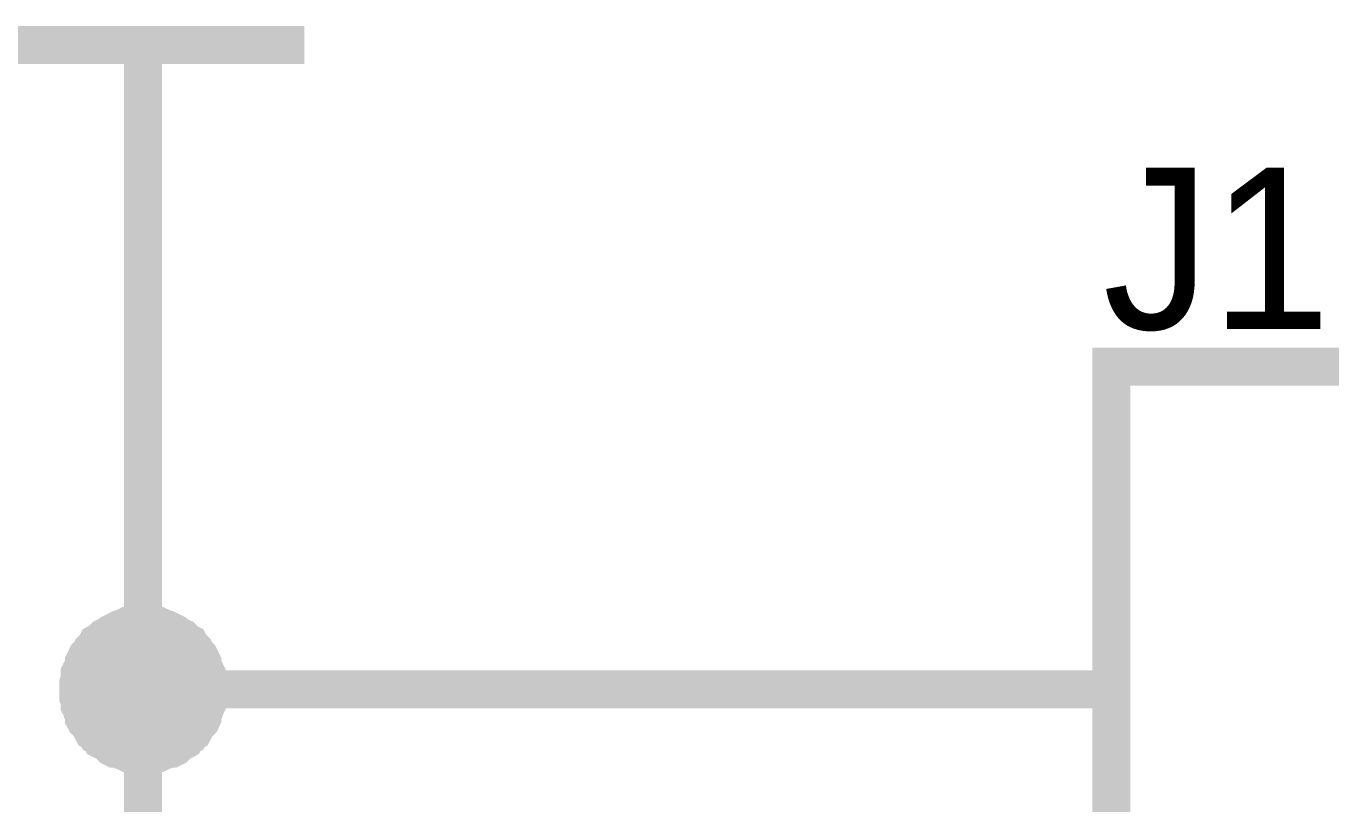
# Model space of a CAD drawing. Header units: inches. Extents: x 0 to 11, y 0 to 8.5.
# Drawn here: x 6.6636 to 7.0681, y 5.1644 to 5.4055 of the extents above; entities that cross this region are included whole.
import ezdxf

# ---------------------------------------------------------------- set-up
doc = ezdxf.new("R2010")
doc.units = ezdxf.units.IN
doc.header["$MEASUREMENT"] = 0
doc.layers.add('Sheet', color=255, linetype='Continuous')

msp = doc.modelspace()

# ---------------------------------------------------------------- linework, layer by layer
at = {"layer": 'Sheet'}
for points, const_width in [([(6.64985, 5.39963), (6.74992, 5.39963)], 0.0118), ([(6.69989, 5.29999), (6.69989, 5.39963)], 0.0118), ([(6.79995, 4.99974), (6.69989, 4.99974), (6.69989, 5.09982), (6.69989, 5.19991), (6.69989, 5.29999)], 0.0118), ([(6.67978, 5.19991), (6.67978, 5.2008), (6.67978, 5.20169), (6.68023, 5.20303), (6.68023, 5.20393), (6.68023, 5.20482), (6.68068, 5.20571), (6.68112, 5.20661), (6.68157, 5.2075), (6.68157, 5.20839), (6.68202, 5.20929), (6.68246, 5.21018), (6.68336, 5.21108), (6.6838, 5.21197), (6.68425, 5.21242), (6.68514, 5.21331), (6.68559, 5.2142), (6.68648, 5.21465), (6.68693, 5.2151), (6.68782, 5.21599), (6.68872, 5.21644), (6.68961, 5.21688), (6.69006, 5.21733), (6.69095, 5.21778), (6.69185, 5.21822), (6.69274, 5.21867), (6.69408, 5.21912), (6.69497, 5.21956), (6.69587, 5.21956), (6.69676, 5.21956), (6.69765, 5.22001), (6.69899, 5.22001), (6.69989, 5.22001)], 0.0118), ([(6.67978, 5.19991), (6.67978, 5.2008), (6.67978, 5.20169), (6.68023, 5.20303), (6.68023, 5.20393), (6.68023, 5.20482), (6.68068, 5.20571), (6.68112, 5.20661), (6.68157, 5.2075), (6.68157, 5.20839), (6.68202, 5.20929), (6.68246, 5.21018), (6.68336, 5.21108), (6.6838, 5.21197), (6.68425, 5.21242), (6.68514, 5.21331), (6.68559, 5.2142), (6.68648, 5.21465), (6.68693, 5.2151), (6.68782, 5.21599), (6.68872, 5.21644), (6.68961, 5.21688), (6.69006, 5.21733), (6.69095, 5.21778), (6.69185, 5.21822), (6.69274, 5.21867), (6.69408, 5.21912), (6.69497, 5.21956), (6.69587, 5.21956), (6.69676, 5.21956), (6.69765, 5.22001), (6.69899, 5.22001), (6.69989, 5.22001)], 0.0118), ([(6.67978, 5.19991), (6.67978, 5.2008), (6.67978, 5.20169), (6.68023, 5.20303), (6.68023, 5.20393), (6.68023, 5.20482), (6.68068, 5.20571), (6.68112, 5.20661), (6.68157, 5.2075), (6.68157, 5.20839), (6.68202, 5.20929), (6.68246, 5.21018), (6.68336, 5.21108), (6.6838, 5.21197), (6.68425, 5.21242), (6.68514, 5.21331), (6.68559, 5.2142), (6.68648, 5.21465), (6.68693, 5.2151), (6.68782, 5.21599), (6.68872, 5.21644), (6.68961, 5.21688), (6.69006, 5.21733), (6.69095, 5.21778), (6.69185, 5.21822), (6.69274, 5.21867), (6.69408, 5.21912), (6.69497, 5.21956), (6.69587, 5.21956), (6.69676, 5.21956), (6.69765, 5.22001), (6.69899, 5.22001), (6.69989, 5.22001)], 0.0118), ([(6.67978, 5.19991), (6.67978, 5.2008), (6.67978, 5.20169), (6.68023, 5.20303), (6.68023, 5.20393), (6.68023, 5.20482), (6.68068, 5.20571), (6.68112, 5.20661), (6.68157, 5.2075), (6.68157, 5.20839), (6.68202, 5.20929), (6.68246, 5.21018), (6.68336, 5.21108), (6.6838, 5.21197), (6.68425, 5.21242), (6.68514, 5.21331), (6.68559, 5.2142), (6.68648, 5.21465), (6.68693, 5.2151), (6.68782, 5.21599), (6.68872, 5.21644), (6.68961, 5.21688), (6.69006, 5.21733), (6.69095, 5.21778), (6.69185, 5.21822), (6.69274, 5.21867), (6.69408, 5.21912), (6.69497, 5.21956), (6.69587, 5.21956), (6.69676, 5.21956), (6.69765, 5.22001), (6.69899, 5.22001), (6.69989, 5.22001)], 0.0118), ([(6.69989, 5.22001), (6.69989, 5.22001)], 0.0118), ([(6.69989, 5.22001), (6.70078, 5.22001), (6.70212, 5.22001), (6.70301, 5.21956), (6.70391, 5.21956), (6.7048, 5.21956), (6.70569, 5.21912), (6.70703, 5.21867), (6.70793, 5.21822), (6.70882, 5.21778), (6.70971, 5.21733), (6.71016, 5.21688), (6.71105, 5.21644), (6.71195, 5.21599), (6.71284, 5.2151), (6.71329, 5.21465), (6.71418, 5.2142), (6.71463, 5.21331), (6.71552, 5.21242), (6.71597, 5.21197), (6.71641, 5.21108), (6.71731, 5.21018), (6.71776, 5.20929), (6.7182, 5.20839), (6.7182, 5.2075), (6.71865, 5.20661), (6.7191, 5.20571), (6.71954, 5.20482), (6.71954, 5.20393), (6.71954, 5.20303), (6.71999, 5.20169), (6.71999, 5.2008), (6.71999, 5.19991)], 0.0118), ([(6.69989, 5.22001), (6.69989, 5.22001)], 0.0118), ([(6.69989, 5.22001), (6.70078, 5.22001), (6.70212, 5.22001), (6.70301, 5.21956), (6.70391, 5.21956), (6.7048, 5.21956), (6.70569, 5.21912), (6.70703, 5.21867), (6.70793, 5.21822), (6.70882, 5.21778), (6.70971, 5.21733), (6.71016, 5.21688), (6.71105, 5.21644), (6.71195, 5.21599), (6.71284, 5.2151), (6.71329, 5.21465), (6.71418, 5.2142), (6.71463, 5.21331), (6.71552, 5.21242), (6.71597, 5.21197), (6.71641, 5.21108), (6.71731, 5.21018), (6.71776, 5.20929), (6.7182, 5.20839), (6.7182, 5.2075), (6.71865, 5.20661), (6.7191, 5.20571), (6.71954, 5.20482), (6.71954, 5.20393), (6.71954, 5.20303), (6.71999, 5.20169), (6.71999, 5.2008), (6.71999, 5.19991)], 0.0118), ([(6.69989, 5.22001), (6.69989, 5.22001)], 0.0118), ([(6.69989, 5.22001), (6.70078, 5.22001), (6.70212, 5.22001), (6.70301, 5.21956), (6.70391, 5.21956), (6.7048, 5.21956), (6.70569, 5.21912), (6.70703, 5.21867), (6.70793, 5.21822), (6.70882, 5.21778), (6.70971, 5.21733), (6.71016, 5.21688), (6.71105, 5.21644), (6.71195, 5.21599), (6.71284, 5.2151), (6.71329, 5.21465), (6.71418, 5.2142), (6.71463, 5.21331), (6.71552, 5.21242), (6.71597, 5.21197), (6.71641, 5.21108), (6.71731, 5.21018), (6.71776, 5.20929), (6.7182, 5.20839), (6.7182, 5.2075), (6.71865, 5.20661), (6.7191, 5.20571), (6.71954, 5.20482), (6.71954, 5.20393), (6.71954, 5.20303), (6.71999, 5.20169), (6.71999, 5.2008), (6.71999, 5.19991)], 0.0118), ([(6.69989, 5.22001), (6.69989, 5.22001)], 0.0118), ([(6.69989, 5.22001), (6.70078, 5.22001), (6.70212, 5.22001), (6.70301, 5.21956), (6.70391, 5.21956), (6.7048, 5.21956), (6.70569, 5.21912), (6.70703, 5.21867), (6.70793, 5.21822), (6.70882, 5.21778), (6.70971, 5.21733), (6.71016, 5.21688), (6.71105, 5.21644), (6.71195, 5.21599), (6.71284, 5.2151), (6.71329, 5.21465), (6.71418, 5.2142), (6.71463, 5.21331), (6.71552, 5.21242), (6.71597, 5.21197), (6.71641, 5.21108), (6.71731, 5.21018), (6.71776, 5.20929), (6.7182, 5.20839), (6.7182, 5.2075), (6.71865, 5.20661), (6.7191, 5.20571), (6.71954, 5.20482), (6.71954, 5.20393), (6.71954, 5.20303), (6.71999, 5.20169), (6.71999, 5.2008), (6.71999, 5.19991)], 0.0118), ([(6.67978, 5.19991), (6.67978, 5.2008), (6.67978, 5.20169), (6.68023, 5.20303), (6.68023, 5.20393), (6.68023, 5.20482), (6.68068, 5.20571), (6.68112, 5.20661), (6.68157, 5.2075), (6.68157, 5.20839), (6.68202, 5.20929), (6.68246, 5.21018), (6.68336, 5.21108), (6.6838, 5.21197), (6.68425, 5.21242), (6.68514, 5.21331), (6.68559, 5.2142), (6.68648, 5.21465), (6.68693, 5.2151), (6.68782, 5.21599), (6.68872, 5.21644), (6.68961, 5.21688), (6.69006, 5.21733), (6.69095, 5.21778), (6.69185, 5.21822), (6.69274, 5.21867), (6.69408, 5.21912), (6.69497, 5.21956), (6.69587, 5.21956), (6.69676, 5.21956), (6.69765, 5.22001), (6.69899, 5.22001), (6.69989, 5.22001)], 0.0039), ([(6.67978, 5.19991), (6.67978, 5.2008), (6.67978, 5.20169), (6.68023, 5.20303), (6.68023, 5.20393), (6.68023, 5.20482), (6.68068, 5.20571), (6.68112, 5.20661), (6.68157, 5.2075), (6.68157, 5.20839), (6.68202, 5.20929), (6.68246, 5.21018), (6.68336, 5.21108), (6.6838, 5.21197), (6.68425, 5.21242), (6.68514, 5.21331), (6.68559, 5.2142), (6.68648, 5.21465), (6.68693, 5.2151), (6.68782, 5.21599), (6.68872, 5.21644), (6.68961, 5.21688), (6.69006, 5.21733), (6.69095, 5.21778), (6.69185, 5.21822), (6.69274, 5.21867), (6.69408, 5.21912), (6.69497, 5.21956), (6.69587, 5.21956), (6.69676, 5.21956), (6.69765, 5.22001), (6.69899, 5.22001), (6.69989, 5.22001)], 0.0039), ([(6.67978, 5.19991), (6.67978, 5.2008), (6.67978, 5.20169), (6.68023, 5.20303), (6.68023, 5.20393), (6.68023, 5.20482), (6.68068, 5.20571), (6.68112, 5.20661), (6.68157, 5.2075), (6.68157, 5.20839), (6.68202, 5.20929), (6.68246, 5.21018), (6.68336, 5.21108), (6.6838, 5.21197), (6.68425, 5.21242), (6.68514, 5.21331), (6.68559, 5.2142), (6.68648, 5.21465), (6.68693, 5.2151), (6.68782, 5.21599), (6.68872, 5.21644), (6.68961, 5.21688), (6.69006, 5.21733), (6.69095, 5.21778), (6.69185, 5.21822), (6.69274, 5.21867), (6.69408, 5.21912), (6.69497, 5.21956), (6.69587, 5.21956), (6.69676, 5.21956), (6.69765, 5.22001), (6.69899, 5.22001), (6.69989, 5.22001)], 0.0039), ([(6.67978, 5.19991), (6.67978, 5.2008), (6.67978, 5.20169), (6.68023, 5.20303), (6.68023, 5.20393), (6.68023, 5.20482), (6.68068, 5.20571), (6.68112, 5.20661), (6.68157, 5.2075), (6.68157, 5.20839), (6.68202, 5.20929), (6.68246, 5.21018), (6.68336, 5.21108), (6.6838, 5.21197), (6.68425, 5.21242), (6.68514, 5.21331), (6.68559, 5.2142), (6.68648, 5.21465), (6.68693, 5.2151), (6.68782, 5.21599), (6.68872, 5.21644), (6.68961, 5.21688), (6.69006, 5.21733), (6.69095, 5.21778), (6.69185, 5.21822), (6.69274, 5.21867), (6.69408, 5.21912), (6.69497, 5.21956), (6.69587, 5.21956), (6.69676, 5.21956), (6.69765, 5.22001), (6.69899, 5.22001), (6.69989, 5.22001)], 0.0039), ([(6.69989, 5.22001), (6.69989, 5.22001)], 0.0039), ([(6.69989, 5.22001), (6.70078, 5.22001), (6.70212, 5.22001), (6.70301, 5.21956), (6.70391, 5.21956), (6.7048, 5.21956), (6.70569, 5.21912), (6.70703, 5.21867), (6.70793, 5.21822), (6.70882, 5.21778), (6.70971, 5.21733), (6.71016, 5.21688), (6.71105, 5.21644), (6.71195, 5.21599), (6.71284, 5.2151), (6.71329, 5.21465), (6.71418, 5.2142), (6.71463, 5.21331), (6.71552, 5.21242), (6.71597, 5.21197), (6.71641, 5.21108), (6.71731, 5.21018), (6.71776, 5.20929), (6.7182, 5.20839), (6.7182, 5.2075), (6.71865, 5.20661), (6.7191, 5.20571), (6.71954, 5.20482), (6.71954, 5.20393), (6.71954, 5.20303), (6.71999, 5.20169), (6.71999, 5.2008), (6.71999, 5.19991)], 0.0039), ([(6.69989, 5.22001), (6.69989, 5.22001)], 0.0039), ([(6.69989, 5.22001), (6.70078, 5.22001), (6.70212, 5.22001), (6.70301, 5.21956), (6.70391, 5.21956), (6.7048, 5.21956), (6.70569, 5.21912), (6.70703, 5.21867), (6.70793, 5.21822), (6.70882, 5.21778), (6.70971, 5.21733), (6.71016, 5.21688), (6.71105, 5.21644), (6.71195, 5.21599), (6.71284, 5.2151), (6.71329, 5.21465), (6.71418, 5.2142), (6.71463, 5.21331), (6.71552, 5.21242), (6.71597, 5.21197), (6.71641, 5.21108), (6.71731, 5.21018), (6.71776, 5.20929), (6.7182, 5.20839), (6.7182, 5.2075), (6.71865, 5.20661), (6.7191, 5.20571), (6.71954, 5.20482), (6.71954, 5.20393), (6.71954, 5.20303), (6.71999, 5.20169), (6.71999, 5.2008), (6.71999, 5.19991)], 0.0039), ([(6.69989, 5.22001), (6.69989, 5.22001)], 0.0039), ([(6.69989, 5.22001), (6.70078, 5.22001), (6.70212, 5.22001), (6.70301, 5.21956), (6.70391, 5.21956), (6.7048, 5.21956), (6.70569, 5.21912), (6.70703, 5.21867), (6.70793, 5.21822), (6.70882, 5.21778), (6.70971, 5.21733), (6.71016, 5.21688), (6.71105, 5.21644), (6.71195, 5.21599), (6.71284, 5.2151), (6.71329, 5.21465), (6.71418, 5.2142), (6.71463, 5.21331), (6.71552, 5.21242), (6.71597, 5.21197), (6.71641, 5.21108), (6.71731, 5.21018), (6.71776, 5.20929), (6.7182, 5.20839), (6.7182, 5.2075), (6.71865, 5.20661), (6.7191, 5.20571), (6.71954, 5.20482), (6.71954, 5.20393), (6.71954, 5.20303), (6.71999, 5.20169), (6.71999, 5.2008), (6.71999, 5.19991)], 0.0039), ([(6.69989, 5.22001), (6.69989, 5.22001)], 0.0039), ([(6.69989, 5.22001), (6.70078, 5.22001), (6.70212, 5.22001), (6.70301, 5.21956), (6.70391, 5.21956), (6.7048, 5.21956), (6.70569, 5.21912), (6.70703, 5.21867), (6.70793, 5.21822), (6.70882, 5.21778), (6.70971, 5.21733), (6.71016, 5.21688), (6.71105, 5.21644), (6.71195, 5.21599), (6.71284, 5.2151), (6.71329, 5.21465), (6.71418, 5.2142), (6.71463, 5.21331), (6.71552, 5.21242), (6.71597, 5.21197), (6.71641, 5.21108), (6.71731, 5.21018), (6.71776, 5.20929), (6.7182, 5.20839), (6.7182, 5.2075), (6.71865, 5.20661), (6.7191, 5.20571), (6.71954, 5.20482), (6.71954, 5.20393), (6.71954, 5.20303), (6.71999, 5.20169), (6.71999, 5.2008), (6.71999, 5.19991)], 0.0039), ([(6.69989, 5.1798), (6.69899, 5.1798), (6.69765, 5.1798), (6.69676, 5.18025), (6.69587, 5.18025), (6.69497, 5.18025), (6.69408, 5.18069), (6.69274, 5.18114), (6.69185, 5.18159), (6.69095, 5.18159), (6.69006, 5.18203), (6.68961, 5.18248), (6.68872, 5.18337), (6.68782, 5.18382), (6.68693, 5.18427), (6.68648, 5.18516), (6.68559, 5.18561), (6.68514, 5.1865), (6.68425, 5.18695), (6.6838, 5.18784), (6.68336, 5.18874), (6.68246, 5.18963), (6.68202, 5.19008), (6.68157, 5.19097), (6.68157, 5.19186), (6.68112, 5.19276), (6.68068, 5.1941), (6.68023, 5.19499), (6.68023, 5.19588), (6.68023, 5.19678), (6.67978, 5.19767), (6.67978, 5.19901), (6.67978, 5.19991)], 0.0118), ([(6.67978, 5.19991), (6.67978, 5.19991)], 0.0118), ([(6.69989, 5.1798), (6.69899, 5.1798), (6.69765, 5.1798), (6.69676, 5.18025), (6.69587, 5.18025), (6.69497, 5.18025), (6.69408, 5.18069), (6.69274, 5.18114), (6.69185, 5.18159), (6.69095, 5.18159), (6.69006, 5.18203), (6.68961, 5.18248), (6.68872, 5.18337), (6.68782, 5.18382), (6.68693, 5.18427), (6.68648, 5.18516), (6.68559, 5.18561), (6.68514, 5.1865), (6.68425, 5.18695), (6.6838, 5.18784), (6.68336, 5.18874), (6.68246, 5.18963), (6.68202, 5.19008), (6.68157, 5.19097), (6.68157, 5.19186), (6.68112, 5.19276), (6.68068, 5.1941), (6.68023, 5.19499), (6.68023, 5.19588), (6.68023, 5.19678), (6.67978, 5.19767), (6.67978, 5.19901), (6.67978, 5.19991)], 0.0118), ([(6.67978, 5.19991), (6.67978, 5.19991)], 0.0118), ([(6.69989, 5.1798), (6.69899, 5.1798), (6.69765, 5.1798), (6.69676, 5.18025), (6.69587, 5.18025), (6.69497, 5.18025), (6.69408, 5.18069), (6.69274, 5.18114), (6.69185, 5.18159), (6.69095, 5.18159), (6.69006, 5.18203), (6.68961, 5.18248), (6.68872, 5.18337), (6.68782, 5.18382), (6.68693, 5.18427), (6.68648, 5.18516), (6.68559, 5.18561), (6.68514, 5.1865), (6.68425, 5.18695), (6.6838, 5.18784), (6.68336, 5.18874), (6.68246, 5.18963), (6.68202, 5.19008), (6.68157, 5.19097), (6.68157, 5.19186), (6.68112, 5.19276), (6.68068, 5.1941), (6.68023, 5.19499), (6.68023, 5.19588), (6.68023, 5.19678), (6.67978, 5.19767), (6.67978, 5.19901), (6.67978, 5.19991)], 0.0118), ([(6.67978, 5.19991), (6.67978, 5.19991)], 0.0118), ([(6.69989, 5.1798), (6.69899, 5.1798), (6.69765, 5.1798), (6.69676, 5.18025), (6.69587, 5.18025), (6.69497, 5.18025), (6.69408, 5.18069), (6.69274, 5.18114), (6.69185, 5.18159), (6.69095, 5.18159), (6.69006, 5.18203), (6.68961, 5.18248), (6.68872, 5.18337), (6.68782, 5.18382), (6.68693, 5.18427), (6.68648, 5.18516), (6.68559, 5.18561), (6.68514, 5.1865), (6.68425, 5.18695), (6.6838, 5.18784), (6.68336, 5.18874), (6.68246, 5.18963), (6.68202, 5.19008), (6.68157, 5.19097), (6.68157, 5.19186), (6.68112, 5.19276), (6.68068, 5.1941), (6.68023, 5.19499), (6.68023, 5.19588), (6.68023, 5.19678), (6.67978, 5.19767), (6.67978, 5.19901), (6.67978, 5.19991)], 0.0118), ([(6.67978, 5.19991), (6.67978, 5.19991)], 0.0118), ([(6.69989, 5.1798), (6.69899, 5.1798), (6.69765, 5.1798), (6.69676, 5.18025), (6.69587, 5.18025), (6.69497, 5.18025), (6.69408, 5.18069), (6.69274, 5.18114), (6.69185, 5.18159), (6.69095, 5.18159), (6.69006, 5.18203), (6.68961, 5.18248), (6.68872, 5.18337), (6.68782, 5.18382), (6.68693, 5.18427), (6.68648, 5.18516), (6.68559, 5.18561), (6.68514, 5.1865), (6.68425, 5.18695), (6.6838, 5.18784), (6.68336, 5.18874), (6.68246, 5.18963), (6.68202, 5.19008), (6.68157, 5.19097), (6.68157, 5.19186), (6.68112, 5.19276), (6.68068, 5.1941), (6.68023, 5.19499), (6.68023, 5.19588), (6.68023, 5.19678), (6.67978, 5.19767), (6.67978, 5.19901), (6.67978, 5.19991)], 0.0039), ([(6.67978, 5.19991), (6.67978, 5.19991)], 0.0039), ([(6.69989, 5.1798), (6.69899, 5.1798), (6.69765, 5.1798), (6.69676, 5.18025), (6.69587, 5.18025), (6.69497, 5.18025), (6.69408, 5.18069), (6.69274, 5.18114), (6.69185, 5.18159), (6.69095, 5.18159), (6.69006, 5.18203), (6.68961, 5.18248), (6.68872, 5.18337), (6.68782, 5.18382), (6.68693, 5.18427), (6.68648, 5.18516), (6.68559, 5.18561), (6.68514, 5.1865), (6.68425, 5.18695), (6.6838, 5.18784), (6.68336, 5.18874), (6.68246, 5.18963), (6.68202, 5.19008), (6.68157, 5.19097), (6.68157, 5.19186), (6.68112, 5.19276), (6.68068, 5.1941), (6.68023, 5.19499), (6.68023, 5.19588), (6.68023, 5.19678), (6.67978, 5.19767), (6.67978, 5.19901), (6.67978, 5.19991)], 0.0039), ([(6.67978, 5.19991), (6.67978, 5.19991)], 0.0039), ([(6.69989, 5.1798), (6.69899, 5.1798), (6.69765, 5.1798), (6.69676, 5.18025), (6.69587, 5.18025), (6.69497, 5.18025), (6.69408, 5.18069), (6.69274, 5.18114), (6.69185, 5.18159), (6.69095, 5.18159), (6.69006, 5.18203), (6.68961, 5.18248), (6.68872, 5.18337), (6.68782, 5.18382), (6.68693, 5.18427), (6.68648, 5.18516), (6.68559, 5.18561), (6.68514, 5.1865), (6.68425, 5.18695), (6.6838, 5.18784), (6.68336, 5.18874), (6.68246, 5.18963), (6.68202, 5.19008), (6.68157, 5.19097), (6.68157, 5.19186), (6.68112, 5.19276), (6.68068, 5.1941), (6.68023, 5.19499), (6.68023, 5.19588), (6.68023, 5.19678), (6.67978, 5.19767), (6.67978, 5.19901), (6.67978, 5.19991)], 0.0039), ([(6.67978, 5.19991), (6.67978, 5.19991)], 0.0039), ([(6.69989, 5.1798), (6.69899, 5.1798), (6.69765, 5.1798), (6.69676, 5.18025), (6.69587, 5.18025), (6.69497, 5.18025), (6.69408, 5.18069), (6.69274, 5.18114), (6.69185, 5.18159), (6.69095, 5.18159), (6.69006, 5.18203), (6.68961, 5.18248), (6.68872, 5.18337), (6.68782, 5.18382), (6.68693, 5.18427), (6.68648, 5.18516), (6.68559, 5.18561), (6.68514, 5.1865), (6.68425, 5.18695), (6.6838, 5.18784), (6.68336, 5.18874), (6.68246, 5.18963), (6.68202, 5.19008), (6.68157, 5.19097), (6.68157, 5.19186), (6.68112, 5.19276), (6.68068, 5.1941), (6.68023, 5.19499), (6.68023, 5.19588), (6.68023, 5.19678), (6.67978, 5.19767), (6.67978, 5.19901), (6.67978, 5.19991)], 0.0039), ([(6.67978, 5.19991), (6.67978, 5.19991)], 0.0039), ([(6.79995, 5.19991), (6.69989, 5.19991)], 0.0118), ([(6.71999, 5.19991), (6.71999, 5.19901), (6.71999, 5.19767), (6.71954, 5.19678), (6.71954, 5.19588), (6.71954, 5.19499), (6.7191, 5.1941), (6.71865, 5.19276), (6.7182, 5.19186), (6.7182, 5.19097), (6.71776, 5.19008), (6.71731, 5.18963), (6.71641, 5.18874), (6.71597, 5.18784), (6.71552, 5.18695), (6.71463, 5.1865), (6.71418, 5.18561), (6.71329, 5.18516), (6.71284, 5.18427), (6.71195, 5.18382), (6.71105, 5.18337), (6.71016, 5.18248), (6.70971, 5.18203), (6.70882, 5.18159), (6.70793, 5.18159), (6.70703, 5.18114), (6.70569, 5.18069), (6.7048, 5.18025), (6.70391, 5.18025), (6.70301, 5.18025), (6.70212, 5.1798), (6.70078, 5.1798), (6.69989, 5.1798)], 0.0118), ([(6.71999, 5.19991), (6.71999, 5.19901), (6.71999, 5.19767), (6.71954, 5.19678), (6.71954, 5.19588), (6.71954, 5.19499), (6.7191, 5.1941), (6.71865, 5.19276), (6.7182, 5.19186), (6.7182, 5.19097), (6.71776, 5.19008), (6.71731, 5.18963), (6.71641, 5.18874), (6.71597, 5.18784), (6.71552, 5.18695), (6.71463, 5.1865), (6.71418, 5.18561), (6.71329, 5.18516), (6.71284, 5.18427), (6.71195, 5.18382), (6.71105, 5.18337), (6.71016, 5.18248), (6.70971, 5.18203), (6.70882, 5.18159), (6.70793, 5.18159), (6.70703, 5.18114), (6.70569, 5.18069), (6.7048, 5.18025), (6.70391, 5.18025), (6.70301, 5.18025), (6.70212, 5.1798), (6.70078, 5.1798), (6.69989, 5.1798)], 0.0118), ([(6.71999, 5.19991), (6.71999, 5.19901), (6.71999, 5.19767), (6.71954, 5.19678), (6.71954, 5.19588), (6.71954, 5.19499), (6.7191, 5.1941), (6.71865, 5.19276), (6.7182, 5.19186), (6.7182, 5.19097), (6.71776, 5.19008), (6.71731, 5.18963), (6.71641, 5.18874), (6.71597, 5.18784), (6.71552, 5.18695), (6.71463, 5.1865), (6.71418, 5.18561), (6.71329, 5.18516), (6.71284, 5.18427), (6.71195, 5.18382), (6.71105, 5.18337), (6.71016, 5.18248), (6.70971, 5.18203), (6.70882, 5.18159), (6.70793, 5.18159), (6.70703, 5.18114), (6.70569, 5.18069), (6.7048, 5.18025), (6.70391, 5.18025), (6.70301, 5.18025), (6.70212, 5.1798), (6.70078, 5.1798), (6.69989, 5.1798)], 0.0118), ([(6.71999, 5.19991), (6.71999, 5.19901), (6.71999, 5.19767), (6.71954, 5.19678), (6.71954, 5.19588), (6.71954, 5.19499), (6.7191, 5.1941), (6.71865, 5.19276), (6.7182, 5.19186), (6.7182, 5.19097), (6.71776, 5.19008), (6.71731, 5.18963), (6.71641, 5.18874), (6.71597, 5.18784), (6.71552, 5.18695), (6.71463, 5.1865), (6.71418, 5.18561), (6.71329, 5.18516), (6.71284, 5.18427), (6.71195, 5.18382), (6.71105, 5.18337), (6.71016, 5.18248), (6.70971, 5.18203), (6.70882, 5.18159), (6.70793, 5.18159), (6.70703, 5.18114), (6.70569, 5.18069), (6.7048, 5.18025), (6.70391, 5.18025), (6.70301, 5.18025), (6.70212, 5.1798), (6.70078, 5.1798), (6.69989, 5.1798)], 0.0118), ([(6.71999, 5.19991), (6.71999, 5.19901), (6.71999, 5.19767), (6.71954, 5.19678), (6.71954, 5.19588), (6.71954, 5.19499), (6.7191, 5.1941), (6.71865, 5.19276), (6.7182, 5.19186), (6.7182, 5.19097), (6.71776, 5.19008), (6.71731, 5.18963), (6.71641, 5.18874), (6.71597, 5.18784), (6.71552, 5.18695), (6.71463, 5.1865), (6.71418, 5.18561), (6.71329, 5.18516), (6.71284, 5.18427), (6.71195, 5.18382), (6.71105, 5.18337), (6.71016, 5.18248), (6.70971, 5.18203), (6.70882, 5.18159), (6.70793, 5.18159), (6.70703, 5.18114), (6.70569, 5.18069), (6.7048, 5.18025), (6.70391, 5.18025), (6.70301, 5.18025), (6.70212, 5.1798), (6.70078, 5.1798), (6.69989, 5.1798)], 0.0039), ([(6.71999, 5.19991), (6.71999, 5.19901), (6.71999, 5.19767), (6.71954, 5.19678), (6.71954, 5.19588), (6.71954, 5.19499), (6.7191, 5.1941), (6.71865, 5.19276), (6.7182, 5.19186), (6.7182, 5.19097), (6.71776, 5.19008), (6.71731, 5.18963), (6.71641, 5.18874), (6.71597, 5.18784), (6.71552, 5.18695), (6.71463, 5.1865), (6.71418, 5.18561), (6.71329, 5.18516), (6.71284, 5.18427), (6.71195, 5.18382), (6.71105, 5.18337), (6.71016, 5.18248), (6.70971, 5.18203), (6.70882, 5.18159), (6.70793, 5.18159), (6.70703, 5.18114), (6.70569, 5.18069), (6.7048, 5.18025), (6.70391, 5.18025), (6.70301, 5.18025), (6.70212, 5.1798), (6.70078, 5.1798), (6.69989, 5.1798)], 0.0039), ([(6.71999, 5.19991), (6.71999, 5.19901), (6.71999, 5.19767), (6.71954, 5.19678), (6.71954, 5.19588), (6.71954, 5.19499), (6.7191, 5.1941), (6.71865, 5.19276), (6.7182, 5.19186), (6.7182, 5.19097), (6.71776, 5.19008), (6.71731, 5.18963), (6.71641, 5.18874), (6.71597, 5.18784), (6.71552, 5.18695), (6.71463, 5.1865), (6.71418, 5.18561), (6.71329, 5.18516), (6.71284, 5.18427), (6.71195, 5.18382), (6.71105, 5.18337), (6.71016, 5.18248), (6.70971, 5.18203), (6.70882, 5.18159), (6.70793, 5.18159), (6.70703, 5.18114), (6.70569, 5.18069), (6.7048, 5.18025), (6.70391, 5.18025), (6.70301, 5.18025), (6.70212, 5.1798), (6.70078, 5.1798), (6.69989, 5.1798)], 0.0039), ([(6.71999, 5.19991), (6.71999, 5.19901), (6.71999, 5.19767), (6.71954, 5.19678), (6.71954, 5.19588), (6.71954, 5.19499), (6.7191, 5.1941), (6.71865, 5.19276), (6.7182, 5.19186), (6.7182, 5.19097), (6.71776, 5.19008), (6.71731, 5.18963), (6.71641, 5.18874), (6.71597, 5.18784), (6.71552, 5.18695), (6.71463, 5.1865), (6.71418, 5.18561), (6.71329, 5.18516), (6.71284, 5.18427), (6.71195, 5.18382), (6.71105, 5.18337), (6.71016, 5.18248), (6.70971, 5.18203), (6.70882, 5.18159), (6.70793, 5.18159), (6.70703, 5.18114), (6.70569, 5.18069), (6.7048, 5.18025), (6.70391, 5.18025), (6.70301, 5.18025), (6.70212, 5.1798), (6.70078, 5.1798), (6.69989, 5.1798)], 0.0039), ([(6.71999, 5.19991), (6.71999, 5.19991), (6.71999, 5.19991), (6.71999, 5.19991), (6.71999, 5.19991), (6.71999, 5.19991), (6.71999, 5.19991), (6.71999, 5.19991), (6.71999, 5.19991), (6.71999, 5.19991), (6.71999, 5.19991), (6.71999, 5.19991), (6.71999, 5.19991), (6.71999, 5.19991), (6.71999, 5.19991), (6.71999, 5.19991), (6.71999, 5.19991), (6.71999, 5.19991), (6.71999, 5.19991), (6.71999, 5.19991), (6.71999, 5.19991), (6.71999, 5.19991), (6.71999, 5.19991), (6.71999, 5.19991), (6.71999, 5.19991), (6.71999, 5.19991), (6.71999, 5.19991), (6.71999, 5.19991), (6.71999, 5.19991), (6.71999, 5.19991), (6.71999, 5.19991), (6.71999, 5.19991), (6.71999, 5.19991)], 0.0118), ([(6.71999, 5.19991), (6.71999, 5.19991)], 0.0118), ([(6.71999, 5.19991), (6.71999, 5.19991), (6.71999, 5.19991), (6.71999, 5.19991), (6.71999, 5.19991), (6.71999, 5.19991), (6.71999, 5.19991), (6.71999, 5.19991), (6.71999, 5.19991), (6.71999, 5.19991), (6.71999, 5.19991), (6.71999, 5.19991), (6.71999, 5.19991), (6.71999, 5.19991), (6.71999, 5.19991), (6.71999, 5.19991), (6.71999, 5.19991), (6.71999, 5.19991), (6.71999, 5.19991), (6.71999, 5.19991), (6.71999, 5.19991), (6.71999, 5.19991), (6.71999, 5.19991), (6.71999, 5.19991), (6.71999, 5.19991), (6.71999, 5.19991), (6.71999, 5.19991), (6.71999, 5.19991), (6.71999, 5.19991), (6.71999, 5.19991), (6.71999, 5.19991), (6.71999, 5.19991), (6.71999, 5.19991)], 0.0118), ([(6.71999, 5.19991), (6.71999, 5.19991)], 0.0118), ([(6.71999, 5.19991), (6.71999, 5.19991), (6.71999, 5.19991), (6.71999, 5.19991), (6.71999, 5.19991), (6.71999, 5.19991), (6.71999, 5.19991), (6.71999, 5.19991), (6.71999, 5.19991), (6.71999, 5.19991), (6.71999, 5.19991), (6.71999, 5.19991), (6.71999, 5.19991), (6.71999, 5.19991), (6.71999, 5.19991), (6.71999, 5.19991), (6.71999, 5.19991), (6.71999, 5.19991), (6.71999, 5.19991), (6.71999, 5.19991), (6.71999, 5.19991), (6.71999, 5.19991), (6.71999, 5.19991), (6.71999, 5.19991), (6.71999, 5.19991), (6.71999, 5.19991), (6.71999, 5.19991), (6.71999, 5.19991), (6.71999, 5.19991), (6.71999, 5.19991), (6.71999, 5.19991), (6.71999, 5.19991), (6.71999, 5.19991)], 0.0118), ([(6.71999, 5.19991), (6.71999, 5.19991)], 0.0118), ([(6.71999, 5.19991), (6.71999, 5.19991), (6.71999, 5.19991), (6.71999, 5.19991), (6.71999, 5.19991), (6.71999, 5.19991), (6.71999, 5.19991), (6.71999, 5.19991), (6.71999, 5.19991), (6.71999, 5.19991), (6.71999, 5.19991), (6.71999, 5.19991), (6.71999, 5.19991), (6.71999, 5.19991), (6.71999, 5.19991), (6.71999, 5.19991), (6.71999, 5.19991), (6.71999, 5.19991), (6.71999, 5.19991), (6.71999, 5.19991), (6.71999, 5.19991), (6.71999, 5.19991), (6.71999, 5.19991), (6.71999, 5.19991), (6.71999, 5.19991), (6.71999, 5.19991), (6.71999, 5.19991), (6.71999, 5.19991), (6.71999, 5.19991), (6.71999, 5.19991), (6.71999, 5.19991), (6.71999, 5.19991), (6.71999, 5.19991)], 0.0118), ([(6.71999, 5.19991), (6.71999, 5.19991)], 0.0118), ([(6.71999, 5.19991), (6.71999, 5.19991), (6.71999, 5.19991), (6.71999, 5.19991), (6.71999, 5.19991), (6.71999, 5.19991), (6.71999, 5.19991), (6.71999, 5.19991), (6.71999, 5.19991), (6.71999, 5.19991), (6.71999, 5.19991), (6.71999, 5.19991), (6.71999, 5.19991), (6.71999, 5.19991), (6.71999, 5.19991), (6.71999, 5.19991), (6.71999, 5.19991), (6.71999, 5.19991), (6.71999, 5.19991), (6.71999, 5.19991), (6.71999, 5.19991), (6.71999, 5.19991), (6.71999, 5.19991), (6.71999, 5.19991), (6.71999, 5.19991), (6.71999, 5.19991), (6.71999, 5.19991), (6.71999, 5.19991), (6.71999, 5.19991), (6.71999, 5.19991), (6.71999, 5.19991), (6.71999, 5.19991), (6.71999, 5.19991)], 0.0039), ([(6.71999, 5.19991), (6.71999, 5.19991)], 0.0039), ([(6.71999, 5.19991), (6.71999, 5.19991), (6.71999, 5.19991), (6.71999, 5.19991), (6.71999, 5.19991), (6.71999, 5.19991), (6.71999, 5.19991), (6.71999, 5.19991), (6.71999, 5.19991), (6.71999, 5.19991), (6.71999, 5.19991), (6.71999, 5.19991), (6.71999, 5.19991), (6.71999, 5.19991), (6.71999, 5.19991), (6.71999, 5.19991), (6.71999, 5.19991), (6.71999, 5.19991), (6.71999, 5.19991), (6.71999, 5.19991), (6.71999, 5.19991), (6.71999, 5.19991), (6.71999, 5.19991), (6.71999, 5.19991), (6.71999, 5.19991), (6.71999, 5.19991), (6.71999, 5.19991), (6.71999, 5.19991), (6.71999, 5.19991), (6.71999, 5.19991), (6.71999, 5.19991), (6.71999, 5.19991), (6.71999, 5.19991)], 0.0039), ([(6.71999, 5.19991), (6.71999, 5.19991)], 0.0039), ([(6.71999, 5.19991), (6.71999, 5.19991), (6.71999, 5.19991), (6.71999, 5.19991), (6.71999, 5.19991), (6.71999, 5.19991), (6.71999, 5.19991), (6.71999, 5.19991), (6.71999, 5.19991), (6.71999, 5.19991), (6.71999, 5.19991), (6.71999, 5.19991), (6.71999, 5.19991), (6.71999, 5.19991), (6.71999, 5.19991), (6.71999, 5.19991), (6.71999, 5.19991), (6.71999, 5.19991), (6.71999, 5.19991), (6.71999, 5.19991), (6.71999, 5.19991), (6.71999, 5.19991), (6.71999, 5.19991), (6.71999, 5.19991), (6.71999, 5.19991), (6.71999, 5.19991), (6.71999, 5.19991), (6.71999, 5.19991), (6.71999, 5.19991), (6.71999, 5.19991), (6.71999, 5.19991), (6.71999, 5.19991), (6.71999, 5.19991)], 0.0039), ([(6.71999, 5.19991), (6.71999, 5.19991)], 0.0039), ([(6.71999, 5.19991), (6.71999, 5.19991), (6.71999, 5.19991), (6.71999, 5.19991), (6.71999, 5.19991), (6.71999, 5.19991), (6.71999, 5.19991), (6.71999, 5.19991), (6.71999, 5.19991), (6.71999, 5.19991), (6.71999, 5.19991), (6.71999, 5.19991), (6.71999, 5.19991), (6.71999, 5.19991), (6.71999, 5.19991), (6.71999, 5.19991), (6.71999, 5.19991), (6.71999, 5.19991), (6.71999, 5.19991), (6.71999, 5.19991), (6.71999, 5.19991), (6.71999, 5.19991), (6.71999, 5.19991), (6.71999, 5.19991), (6.71999, 5.19991), (6.71999, 5.19991), (6.71999, 5.19991), (6.71999, 5.19991), (6.71999, 5.19991), (6.71999, 5.19991), (6.71999, 5.19991), (6.71999, 5.19991), (6.71999, 5.19991)], 0.0039), ([(6.71999, 5.19991), (6.71999, 5.19991)], 0.0039), ([(7.00008, 5.19991), (6.79995, 5.19991)], 0.0118)]:
    msp.add_lwpolyline(points, dxfattribs=dict(at, const_width=const_width))
for points, const_width in [([(7.00008, 5.29999), (7.29983, 5.29999), (7.29983, 4.59985), (7.00008, 4.59985), (7.00008, 5.29999)], 0.0118), ([(7.00008, 5.29999), (7.00008, 4.59985), (7.29983, 4.59985), (7.29983, 5.29999), (7.00008, 5.29999), (7.00008, 5.29999)], 0.0039)]:
    msp.add_lwpolyline(points, close=True, dxfattribs=dict(at, const_width=const_width))
at = {"layer": 'Sheet', "const_width": 0.02}
msp.add_lwpolyline([(6.69, 5.2, 1), (6.71, 5.2, 1)], format="xyb", close=True, dxfattribs=at)

# ---------------------------------------------------------------- texts
at = {"layer": 'Sheet'}
msp.add_text('J1', height=0.050042, dxfattribs=at).set_placement((6.9974, 5.31161))

doc.saveas('drawing.dxf')
